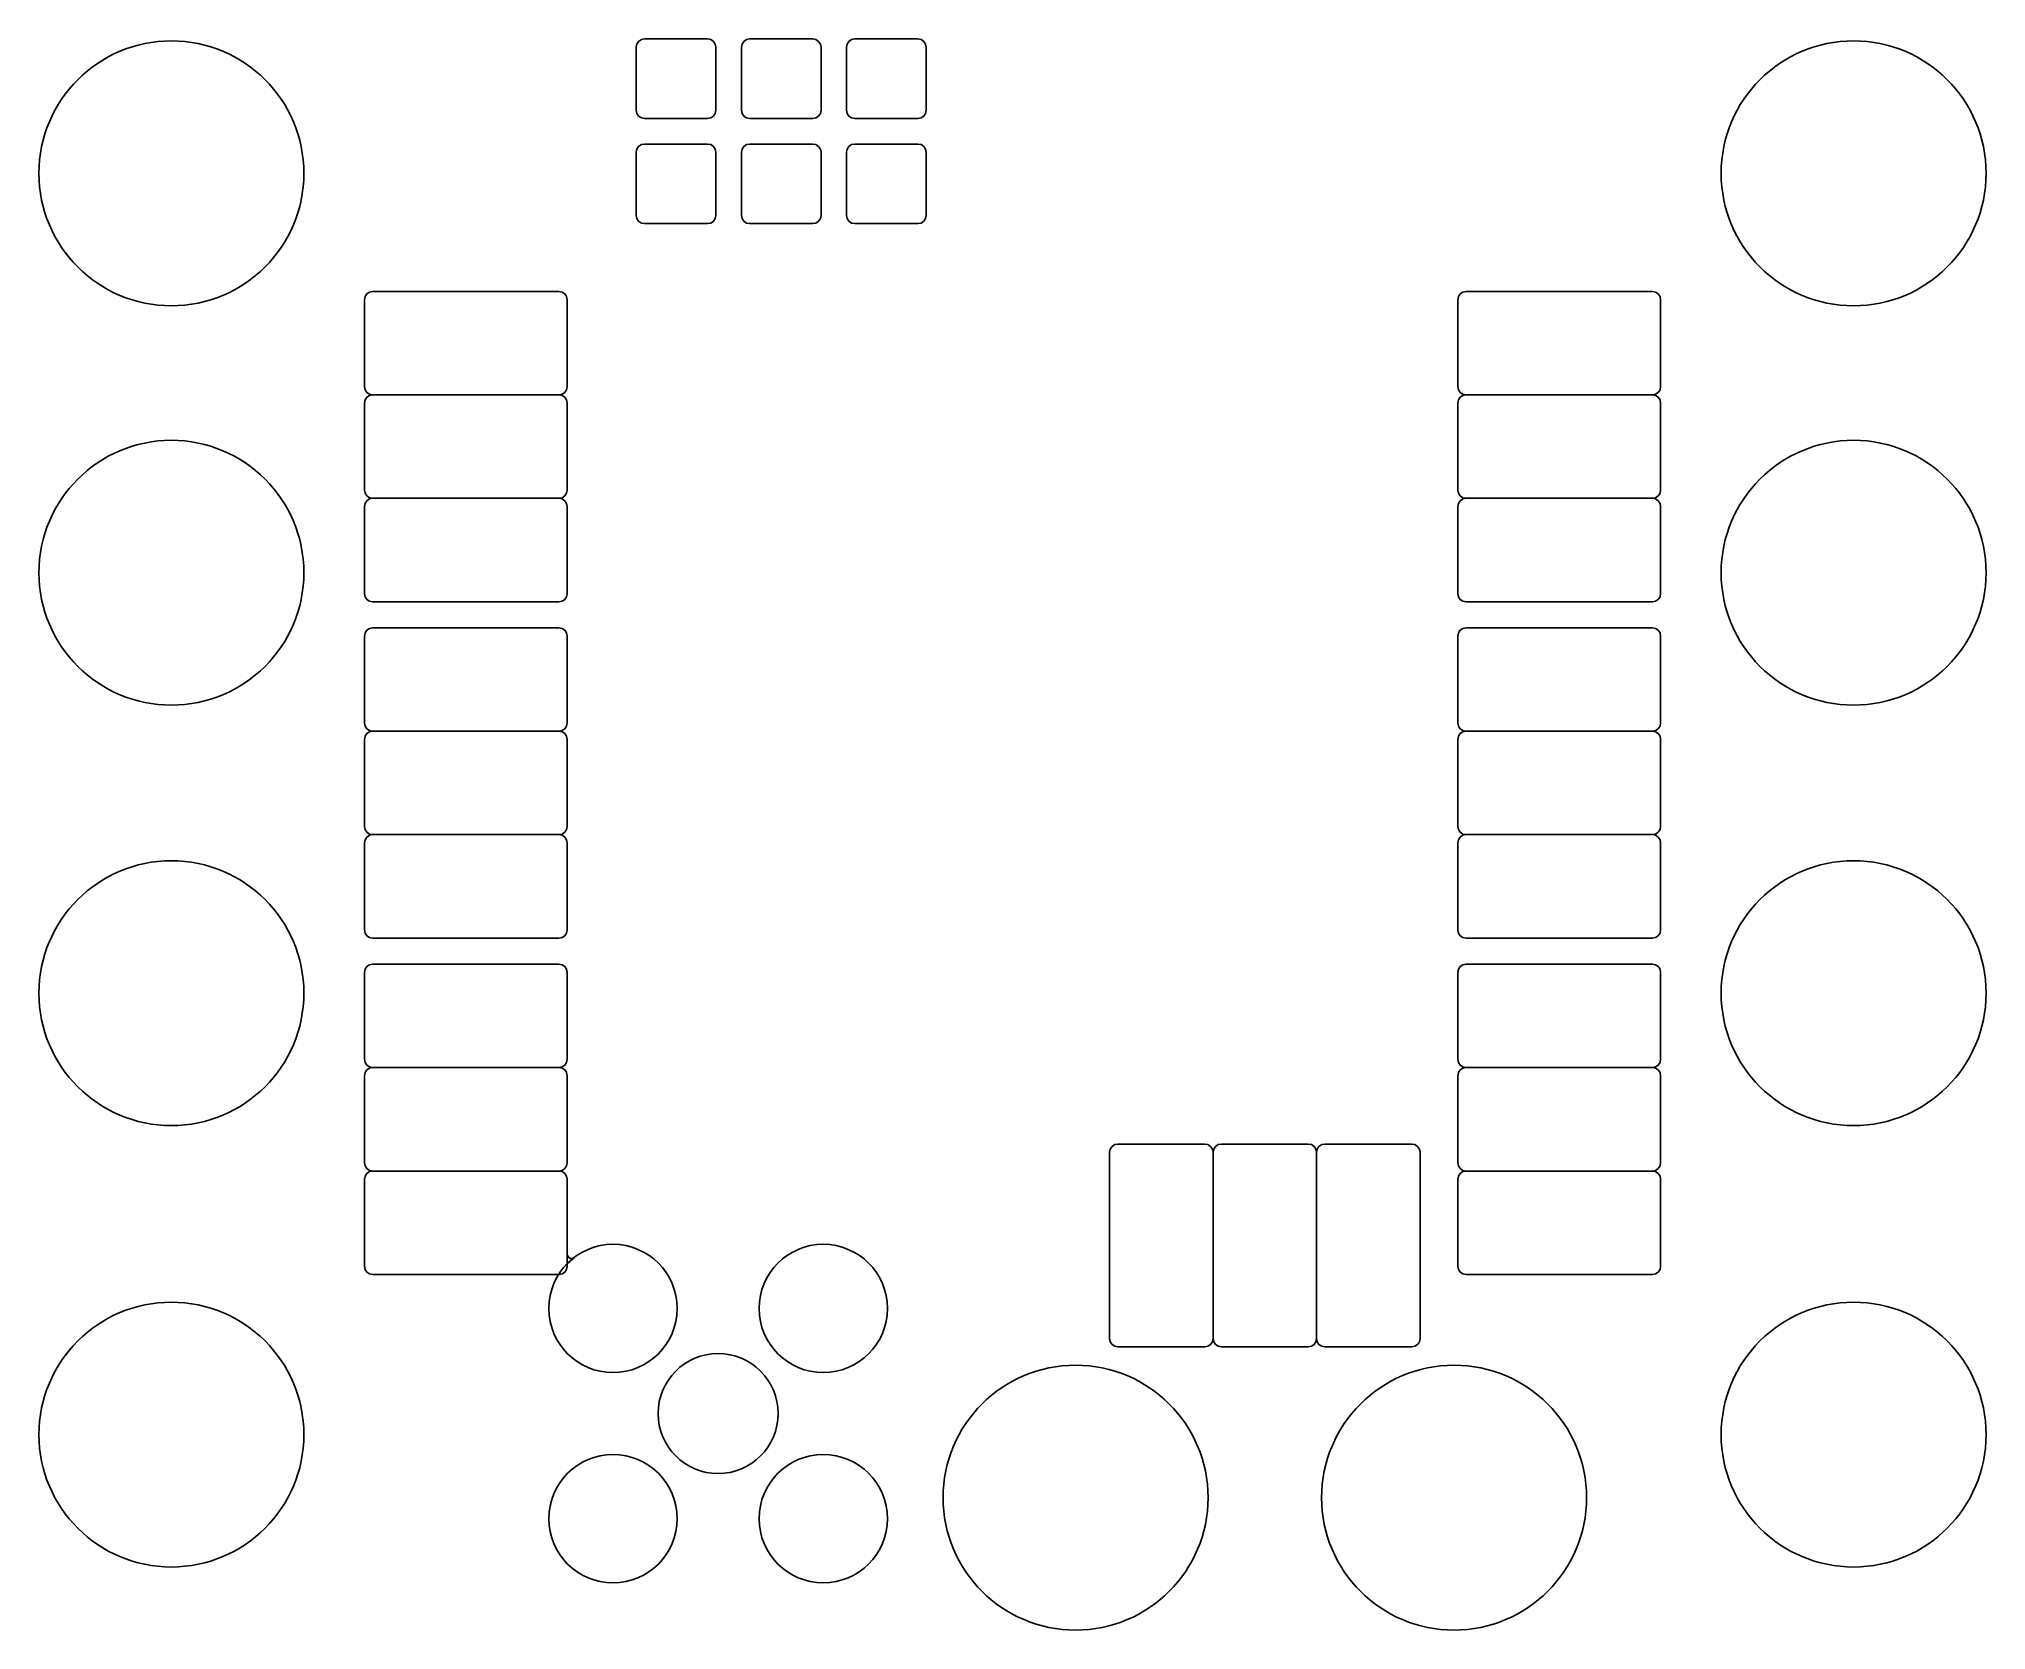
# Model space of a CAD drawing. Extents: x 0.07 to 1.93, y 0.01 to 1.53.
import ezdxf

# ---------------------------------------------------------------- set-up
doc = ezdxf.new("R2010")
doc.units = 0
doc.header["$MEASUREMENT"] = 0
doc.layers.add('BLACK', color=7, linetype='CONTINUOUS')

msp = doc.modelspace()

# ---------------------------------------------------------------- linework, layer by layer
at = {"layer": 'BLACK', "linetype": 'CONTINUOUS'}
for p, q in [((0.642126, 1.52), (0.642725, 1.52301)), ((0.642126, 1.46), (0.642126, 1.52)), ((0.642725, 1.52301), (0.644432, 1.52557)), ((0.644432, 1.52557), (0.646987, 1.52727)), ((0.646987, 1.52727), (0.65, 1.52787)), ((0.65, 1.52787), (0.71, 1.52787)), ((0.71, 1.52787), (0.713013, 1.52727)), ((0.713013, 1.52727), (0.715568, 1.52557)), ((0.715568, 1.52557), (0.717275, 1.52301)), ((0.717275, 1.52301), (0.717874, 1.52)), ((0.717874, 1.52), (0.717874, 1.46)), ((0.742126, 1.52), (0.742725, 1.52301)), ((0.742126, 1.46), (0.742126, 1.52)), ((0.742725, 1.52301), (0.744432, 1.52557)), ((0.744432, 1.52557), (0.746987, 1.52727)), ((0.746987, 1.52727), (0.75, 1.52787)), ((0.75, 1.52787), (0.81, 1.52787)), ((0.81, 1.52787), (0.813013, 1.52727)), ((0.813013, 1.52727), (0.815568, 1.52557)), ((0.815568, 1.52557), (0.817275, 1.52301)), ((0.817275, 1.52301), (0.817874, 1.52)), ((0.817874, 1.52), (0.817874, 1.46)), ((0.842126, 1.52), (0.842725, 1.52301)), ((0.842126, 1.46), (0.842126, 1.52)), ((0.842725, 1.52301), (0.844432, 1.52557)), ((0.844432, 1.52557), (0.846987, 1.52727)), ((0.846987, 1.52727), (0.85, 1.52787)), ((0.85, 1.52787), (0.91, 1.52787)), ((0.91, 1.52787), (0.913013, 1.52727)), ((0.913013, 1.52727), (0.915568, 1.52557)), ((0.915568, 1.52557), (0.917275, 1.52301)), ((0.917275, 1.52301), (0.917874, 1.52)), ((0.917874, 1.52), (0.917874, 1.46)), ((0.642725, 1.45699), (0.642126, 1.46)), ((0.644432, 1.45443), (0.642725, 1.45699)), ((0.646987, 1.45273), (0.644432, 1.45443)), ((0.65, 1.45213), (0.646987, 1.45273)), ((0.71, 1.45213), (0.65, 1.45213)), ((0.713013, 1.45273), (0.71, 1.45213)), ((0.715568, 1.45443), (0.713013, 1.45273)), ((0.717275, 1.45699), (0.715568, 1.45443)), ((0.717874, 1.46), (0.717275, 1.45699)), ((0.742725, 1.45699), (0.742126, 1.46)), ((0.744432, 1.45443), (0.742725, 1.45699)), ((0.746987, 1.45273), (0.744432, 1.45443)), ((0.75, 1.45213), (0.746987, 1.45273)), ((0.81, 1.45213), (0.75, 1.45213)), ((0.813013, 1.45273), (0.81, 1.45213)), ((0.815568, 1.45443), (0.813013, 1.45273)), ((0.817275, 1.45699), (0.815568, 1.45443)), ((0.817874, 1.46), (0.817275, 1.45699)), ((0.842725, 1.45699), (0.842126, 1.46)), ((0.844432, 1.45443), (0.842725, 1.45699)), ((0.846987, 1.45273), (0.844432, 1.45443)), ((0.85, 1.45213), (0.846987, 1.45273)), ((0.91, 1.45213), (0.85, 1.45213)), ((0.913013, 1.45273), (0.91, 1.45213)), ((0.915568, 1.45443), (0.913013, 1.45273)), ((0.917275, 1.45699), (0.915568, 1.45443)), ((0.917874, 1.46), (0.917275, 1.45699)), ((0.644432, 1.42557), (0.646987, 1.42727)), ((0.646987, 1.42727), (0.65, 1.42787)), ((0.65, 1.42787), (0.71, 1.42787)), ((0.71, 1.42787), (0.713013, 1.42727)), ((0.713013, 1.42727), (0.715568, 1.42557)), ((0.744432, 1.42557), (0.746987, 1.42727)), ((0.746987, 1.42727), (0.75, 1.42787)), ((0.75, 1.42787), (0.81, 1.42787)), ((0.81, 1.42787), (0.813013, 1.42727)), ((0.813013, 1.42727), (0.815568, 1.42557)), ((0.844432, 1.42557), (0.846987, 1.42727)), ((0.846987, 1.42727), (0.85, 1.42787)), ((0.85, 1.42787), (0.91, 1.42787)), ((0.91, 1.42787), (0.913013, 1.42727)), ((0.913013, 1.42727), (0.915568, 1.42557)), ((0.642126, 1.42), (0.642725, 1.42301)), ((0.642126, 1.36), (0.642126, 1.42)), ((0.642725, 1.42301), (0.644432, 1.42557)), ((0.715568, 1.42557), (0.717275, 1.42301)), ((0.717275, 1.42301), (0.717874, 1.42)), ((0.717874, 1.42), (0.717874, 1.36)), ((0.742126, 1.42), (0.742725, 1.42301)), ((0.742126, 1.36), (0.742126, 1.42)), ((0.742725, 1.42301), (0.744432, 1.42557)), ((0.815568, 1.42557), (0.817275, 1.42301)), ((0.817275, 1.42301), (0.817874, 1.42)), ((0.817874, 1.42), (0.817874, 1.36)), ((0.842126, 1.42), (0.842725, 1.42301)), ((0.842126, 1.36), (0.842126, 1.42)), ((0.842725, 1.42301), (0.844432, 1.42557)), ((0.915568, 1.42557), (0.917275, 1.42301)), ((0.917275, 1.42301), (0.917874, 1.42)), ((0.917874, 1.42), (0.917874, 1.36)), ((0.642725, 1.35699), (0.642126, 1.36)), ((0.644432, 1.35443), (0.642725, 1.35699)), ((0.646987, 1.35273), (0.644432, 1.35443)), ((0.65, 1.35213), (0.646987, 1.35273)), ((0.71, 1.35213), (0.65, 1.35213)), ((0.713013, 1.35273), (0.71, 1.35213)), ((0.715568, 1.35443), (0.713013, 1.35273)), ((0.717275, 1.35699), (0.715568, 1.35443)), ((0.717874, 1.36), (0.717275, 1.35699)), ((0.742725, 1.35699), (0.742126, 1.36)), ((0.744432, 1.35443), (0.742725, 1.35699)), ((0.746987, 1.35273), (0.744432, 1.35443)), ((0.75, 1.35213), (0.746987, 1.35273)), ((0.81, 1.35213), (0.75, 1.35213)), ((0.813013, 1.35273), (0.81, 1.35213)), ((0.815568, 1.35443), (0.813013, 1.35273)), ((0.817275, 1.35699), (0.815568, 1.35443)), ((0.817874, 1.36), (0.817275, 1.35699)), ((0.842725, 1.35699), (0.842126, 1.36)), ((0.844432, 1.35443), (0.842725, 1.35699)), ((0.846987, 1.35273), (0.844432, 1.35443)), ((0.85, 1.35213), (0.846987, 1.35273)), ((0.91, 1.35213), (0.85, 1.35213)), ((0.913013, 1.35273), (0.91, 1.35213)), ((0.915568, 1.35443), (0.913013, 1.35273)), ((0.917275, 1.35699), (0.915568, 1.35443)), ((0.917874, 1.36), (0.917275, 1.35699)), ((0.383543, 1.27976), (0.384143, 1.28278)), ((0.383543, 1.19709), (0.383543, 1.27976)), ((0.384143, 1.28278), (0.38585, 1.28533)), ((0.38585, 1.28533), (0.388404, 1.28704)), ((0.388404, 1.28704), (0.391417, 1.28764)), ((0.391417, 1.28764), (0.568583, 1.28764)), ((0.568583, 1.28764), (0.571596, 1.28704)), ((0.571596, 1.28704), (0.57415, 1.28533)), ((0.57415, 1.28533), (0.575857, 1.28278)), ((0.575857, 1.28278), (0.576457, 1.27976)), ((0.576457, 1.27976), (0.576457, 1.19709)), ((1.42354, 1.27976), (1.42414, 1.28278)), ((1.42354, 1.19709), (1.42354, 1.27976)), ((1.42414, 1.28278), (1.42585, 1.28533)), ((1.42585, 1.28533), (1.4284, 1.28704)), ((1.4284, 1.28704), (1.43142, 1.28764)), ((1.43142, 1.28764), (1.60858, 1.28764)), ((1.60858, 1.28764), (1.6116, 1.28704)), ((1.6116, 1.28704), (1.61415, 1.28533)), ((1.61415, 1.28533), (1.61586, 1.28278)), ((1.61586, 1.28278), (1.61646, 1.27976)), ((1.61646, 1.27976), (1.61646, 1.19709)), ((0.384143, 1.19407), (0.383543, 1.19709)), ((0.38585, 1.19152), (0.384143, 1.19407)), ((0.384143, 1.18435), (0.38585, 1.18691)), ((0.388404, 1.18981), (0.38585, 1.19152)), ((0.38585, 1.18691), (0.388404, 1.18861)), ((0.391417, 1.18921), (0.388404, 1.18981)), ((0.388404, 1.18861), (0.391417, 1.18921)), ((0.568583, 1.18921), (0.391417, 1.18921)), ((0.391417, 1.18921), (0.568583, 1.18921)), ((0.571596, 1.18981), (0.568583, 1.18921)), ((0.568583, 1.18921), (0.571596, 1.18861)), ((0.57415, 1.19152), (0.571596, 1.18981)), ((0.571596, 1.18861), (0.57415, 1.18691)), ((0.575857, 1.19407), (0.57415, 1.19152)), ((0.57415, 1.18691), (0.575857, 1.18435)), ((0.576457, 1.19709), (0.575857, 1.19407)), ((1.42414, 1.19407), (1.42354, 1.19709)), ((1.42585, 1.19152), (1.42414, 1.19407)), ((1.42414, 1.18435), (1.42585, 1.18691)), ((1.4284, 1.18981), (1.42585, 1.19152)), ((1.42585, 1.18691), (1.4284, 1.18861)), ((1.43142, 1.18921), (1.4284, 1.18981)), ((1.4284, 1.18861), (1.43142, 1.18921)), ((1.60858, 1.18921), (1.43142, 1.18921)), ((1.43142, 1.18921), (1.60858, 1.18921)), ((1.6116, 1.18981), (1.60858, 1.18921)), ((1.60858, 1.18921), (1.6116, 1.18861)), ((1.61415, 1.19152), (1.6116, 1.18981)), ((1.6116, 1.18861), (1.61415, 1.18691)), ((1.61586, 1.19407), (1.61415, 1.19152)), ((1.61415, 1.18691), (1.61586, 1.18435)), ((1.61646, 1.19709), (1.61586, 1.19407)), ((0.383543, 1.18134), (0.384143, 1.18435)), ((0.383543, 1.09866), (0.383543, 1.18134)), ((0.575857, 1.18435), (0.576457, 1.18134)), ((0.576457, 1.18134), (0.576457, 1.09866)), ((1.42354, 1.18134), (1.42414, 1.18435)), ((1.42354, 1.09866), (1.42354, 1.18134)), ((1.61586, 1.18435), (1.61646, 1.18134)), ((1.61646, 1.18134), (1.61646, 1.09866)), ((0.384143, 1.09565), (0.383543, 1.09866)), ((0.38585, 1.09309), (0.384143, 1.09565)), ((0.388404, 1.09139), (0.38585, 1.09309)), ((0.57415, 1.09309), (0.571596, 1.09139)), ((0.575857, 1.09565), (0.57415, 1.09309)), ((0.576457, 1.09866), (0.575857, 1.09565)), ((1.42414, 1.09565), (1.42354, 1.09866)), ((1.42585, 1.09309), (1.42414, 1.09565)), ((1.4284, 1.09139), (1.42585, 1.09309)), ((1.61415, 1.09309), (1.6116, 1.09139)), ((1.61586, 1.09565), (1.61415, 1.09309)), ((1.61646, 1.09866), (1.61586, 1.09565)), ((0.383543, 1.08291), (0.384143, 1.08593)), ((0.383543, 1.00024), (0.383543, 1.08291)), ((0.384143, 1.08593), (0.38585, 1.08848)), ((0.38585, 1.08848), (0.388404, 1.09019)), ((0.391417, 1.09079), (0.388404, 1.09139)), ((0.388404, 1.09019), (0.391417, 1.09079)), ((0.568583, 1.09079), (0.391417, 1.09079)), ((0.391417, 1.09079), (0.568583, 1.09079)), ((0.571596, 1.09139), (0.568583, 1.09079)), ((0.568583, 1.09079), (0.571596, 1.09019)), ((0.571596, 1.09019), (0.57415, 1.08848)), ((0.57415, 1.08848), (0.575857, 1.08593)), ((0.575857, 1.08593), (0.576457, 1.08291)), ((0.576457, 1.08291), (0.576457, 1.00024)), ((1.42354, 1.08291), (1.42414, 1.08593)), ((1.42354, 1.00024), (1.42354, 1.08291)), ((1.42414, 1.08593), (1.42585, 1.08848)), ((1.42585, 1.08848), (1.4284, 1.09019)), ((1.43142, 1.09079), (1.4284, 1.09139)), ((1.4284, 1.09019), (1.43142, 1.09079)), ((1.60858, 1.09079), (1.43142, 1.09079)), ((1.43142, 1.09079), (1.60858, 1.09079)), ((1.6116, 1.09139), (1.60858, 1.09079)), ((1.60858, 1.09079), (1.6116, 1.09019)), ((1.6116, 1.09019), (1.61415, 1.08848)), ((1.61415, 1.08848), (1.61586, 1.08593)), ((1.61586, 1.08593), (1.61646, 1.08291)), ((1.61646, 1.08291), (1.61646, 1.00024)), ((0.384143, 0.997223), (0.383543, 1.00024)), ((0.576457, 1.00024), (0.575857, 0.997223)), ((1.42414, 0.997223), (1.42354, 1.00024)), ((1.61646, 1.00024), (1.61586, 0.997223)), ((0.38585, 0.994668), (0.384143, 0.997223)), ((0.388404, 0.992962), (0.38585, 0.994668)), ((0.391417, 0.992362), (0.388404, 0.992962)), ((0.568583, 0.992362), (0.391417, 0.992362)), ((0.571596, 0.992962), (0.568583, 0.992362)), ((0.57415, 0.994668), (0.571596, 0.992962)), ((0.575857, 0.997223), (0.57415, 0.994668)), ((1.42585, 0.994668), (1.42414, 0.997223)), ((1.4284, 0.992962), (1.42585, 0.994668)), ((1.43142, 0.992362), (1.4284, 0.992962)), ((1.60858, 0.992362), (1.43142, 0.992362)), ((1.6116, 0.992962), (1.60858, 0.992362)), ((1.61415, 0.994668), (1.6116, 0.992962)), ((1.61586, 0.997223), (1.61415, 0.994668)), ((0.384143, 0.962777), (0.38585, 0.965332)), ((0.38585, 0.965332), (0.388404, 0.967038)), ((0.388404, 0.967038), (0.391417, 0.967638)), ((0.391417, 0.967638), (0.568583, 0.967638)), ((0.568583, 0.967638), (0.571596, 0.967038)), ((0.571596, 0.967038), (0.57415, 0.965332)), ((0.57415, 0.965332), (0.575857, 0.962777)), ((1.42414, 0.962777), (1.42585, 0.965332)), ((1.42585, 0.965332), (1.4284, 0.967038)), ((1.4284, 0.967038), (1.43142, 0.967638)), ((1.43142, 0.967638), (1.60858, 0.967638)), ((1.60858, 0.967638), (1.6116, 0.967038)), ((1.6116, 0.967038), (1.61415, 0.965332)), ((1.61415, 0.965332), (1.61586, 0.962777)), ((0.383543, 0.959764), (0.384143, 0.962777)), ((0.383543, 0.877087), (0.383543, 0.959764)), ((0.575857, 0.962777), (0.576457, 0.959764)), ((0.576457, 0.959764), (0.576457, 0.877087)), ((1.42354, 0.959764), (1.42414, 0.962777)), ((1.42354, 0.877087), (1.42354, 0.959764)), ((1.61586, 0.962777), (1.61646, 0.959764)), ((1.61646, 0.959764), (1.61646, 0.877087)), ((0.384143, 0.874073), (0.383543, 0.877087)), ((0.38585, 0.871519), (0.384143, 0.874073)), ((0.388404, 0.869812), (0.38585, 0.871519)), ((0.57415, 0.871519), (0.571596, 0.869812)), ((0.575857, 0.874073), (0.57415, 0.871519)), ((0.576457, 0.877087), (0.575857, 0.874073)), ((1.42414, 0.874073), (1.42354, 0.877087)), ((1.42585, 0.871519), (1.42414, 0.874073)), ((1.4284, 0.869812), (1.42585, 0.871519)), ((1.61415, 0.871519), (1.6116, 0.869812)), ((1.61586, 0.874073), (1.61415, 0.871519)), ((1.61646, 0.877087), (1.61586, 0.874073)), ((0.383543, 0.861339), (0.384143, 0.864352)), ((0.383543, 0.778661), (0.383543, 0.861339)), ((0.384143, 0.864352), (0.38585, 0.866906)), ((0.38585, 0.866906), (0.388404, 0.868613)), ((0.391417, 0.869213), (0.388404, 0.869812)), ((0.388404, 0.868613), (0.391417, 0.869213)), ((0.391417, 0.869213), (0.568583, 0.869213)), ((0.568583, 0.869213), (0.391417, 0.869213)), ((0.571596, 0.869812), (0.568583, 0.869213)), ((0.568583, 0.869213), (0.571596, 0.868613)), ((0.571596, 0.868613), (0.57415, 0.866906)), ((0.57415, 0.866906), (0.575857, 0.864352)), ((0.575857, 0.864352), (0.576457, 0.861339)), ((0.576457, 0.861339), (0.576457, 0.778661)), ((1.42354, 0.861339), (1.42414, 0.864352)), ((1.42354, 0.778661), (1.42354, 0.861339)), ((1.42414, 0.864352), (1.42585, 0.866906)), ((1.42585, 0.866906), (1.4284, 0.868613)), ((1.43142, 0.869213), (1.4284, 0.869812)), ((1.4284, 0.868613), (1.43142, 0.869213)), ((1.60858, 0.869213), (1.43142, 0.869213)), ((1.43142, 0.869213), (1.60858, 0.869213)), ((1.6116, 0.869812), (1.60858, 0.869213)), ((1.60858, 0.869213), (1.6116, 0.868613)), ((1.6116, 0.868613), (1.61415, 0.866906)), ((1.61415, 0.866906), (1.61586, 0.864352)), ((1.61586, 0.864352), (1.61646, 0.861339)), ((1.61646, 0.861339), (1.61646, 0.778661)), ((0.384143, 0.775648), (0.383543, 0.778661)), ((0.576457, 0.778661), (0.575857, 0.775648)), ((1.42414, 0.775648), (1.42354, 0.778661)), ((1.61646, 0.778661), (1.61586, 0.775648)), ((0.383543, 0.762913), (0.384143, 0.765927)), ((0.383543, 0.680236), (0.383543, 0.762913)), ((0.38585, 0.773094), (0.384143, 0.775648)), ((0.384143, 0.765927), (0.38585, 0.768481)), ((0.388404, 0.771387), (0.38585, 0.773094)), ((0.38585, 0.768481), (0.388404, 0.770188)), ((0.391417, 0.770787), (0.388404, 0.771387)), ((0.388404, 0.770188), (0.391417, 0.770787)), ((0.391417, 0.770787), (0.568583, 0.770787)), ((0.568583, 0.770787), (0.391417, 0.770787)), ((0.571596, 0.771387), (0.568583, 0.770787)), ((0.568583, 0.770787), (0.571596, 0.770188)), ((0.57415, 0.773094), (0.571596, 0.771387)), ((0.571596, 0.770188), (0.57415, 0.768481)), ((0.575857, 0.775648), (0.57415, 0.773094)), ((0.57415, 0.768481), (0.575857, 0.765927)), ((0.575857, 0.765927), (0.576457, 0.762913)), ((0.576457, 0.762913), (0.576457, 0.680236)), ((1.42354, 0.762913), (1.42414, 0.765927)), ((1.42354, 0.680236), (1.42354, 0.762913)), ((1.42585, 0.773094), (1.42414, 0.775648)), ((1.42414, 0.765927), (1.42585, 0.768481)), ((1.4284, 0.771387), (1.42585, 0.773094)), ((1.42585, 0.768481), (1.4284, 0.770188)), ((1.43142, 0.770787), (1.4284, 0.771387)), ((1.4284, 0.770188), (1.43142, 0.770787)), ((1.60858, 0.770787), (1.43142, 0.770787)), ((1.43142, 0.770787), (1.60858, 0.770787)), ((1.6116, 0.771387), (1.60858, 0.770787)), ((1.60858, 0.770787), (1.6116, 0.770188)), ((1.61415, 0.773094), (1.6116, 0.771387)), ((1.6116, 0.770188), (1.61415, 0.768481)), ((1.61586, 0.775648), (1.61415, 0.773094)), ((1.61415, 0.768481), (1.61586, 0.765927)), ((1.61586, 0.765927), (1.61646, 0.762913)), ((1.61646, 0.762913), (1.61646, 0.680236)), ((0.384143, 0.677223), (0.383543, 0.680236)), ((0.38585, 0.674668), (0.384143, 0.677223)), ((0.388404, 0.672962), (0.38585, 0.674668)), ((0.391417, 0.672362), (0.388404, 0.672962)), ((0.568583, 0.672362), (0.391417, 0.672362)), ((0.571596, 0.672962), (0.568583, 0.672362)), ((0.57415, 0.674668), (0.571596, 0.672962)), ((0.575857, 0.677223), (0.57415, 0.674668)), ((0.576457, 0.680236), (0.575857, 0.677223)), ((1.42414, 0.677223), (1.42354, 0.680236)), ((1.42585, 0.674668), (1.42414, 0.677223)), ((1.4284, 0.672962), (1.42585, 0.674668)), ((1.43142, 0.672362), (1.4284, 0.672962)), ((1.60858, 0.672362), (1.43142, 0.672362)), ((1.6116, 0.672962), (1.60858, 0.672362)), ((1.61415, 0.674668), (1.6116, 0.672962)), ((1.61586, 0.677223), (1.61415, 0.674668)), ((1.61646, 0.680236), (1.61586, 0.677223)), ((0.383543, 0.639764), (0.384143, 0.642777)), ((0.383543, 0.557087), (0.383543, 0.639764)), ((0.384143, 0.642777), (0.38585, 0.645332)), ((0.38585, 0.645332), (0.388404, 0.647038)), ((0.388404, 0.647038), (0.391417, 0.647638)), ((0.391417, 0.647638), (0.568583, 0.647638)), ((0.568583, 0.647638), (0.571596, 0.647038)), ((0.571596, 0.647038), (0.57415, 0.645332)), ((0.57415, 0.645332), (0.575857, 0.642777)), ((0.575857, 0.642777), (0.576457, 0.639764)), ((0.576457, 0.639764), (0.576457, 0.557087)), ((1.42354, 0.639764), (1.42414, 0.642777)), ((1.42354, 0.557087), (1.42354, 0.639764)), ((1.42414, 0.642777), (1.42585, 0.645332)), ((1.42585, 0.645332), (1.4284, 0.647038)), ((1.4284, 0.647038), (1.43142, 0.647638)), ((1.43142, 0.647638), (1.60858, 0.647638)), ((1.60858, 0.647638), (1.6116, 0.647038)), ((1.6116, 0.647038), (1.61415, 0.645332)), ((1.61415, 0.645332), (1.61586, 0.642777)), ((1.61586, 0.642777), (1.61646, 0.639764)), ((1.61646, 0.639764), (1.61646, 0.557087)), ((0.384143, 0.554073), (0.383543, 0.557087)), ((0.576457, 0.557087), (0.575857, 0.554073)), ((1.42414, 0.554073), (1.42354, 0.557087)), ((1.61646, 0.557087), (1.61586, 0.554073)), ((0.383543, 0.541339), (0.384143, 0.544352)), ((0.383543, 0.458661), (0.383543, 0.541339)), ((0.38585, 0.551519), (0.384143, 0.554073)), ((0.384143, 0.544352), (0.38585, 0.546906)), ((0.388404, 0.549812), (0.38585, 0.551519)), ((0.38585, 0.546906), (0.388404, 0.548613)), ((0.391417, 0.549213), (0.388404, 0.549812)), ((0.388404, 0.548613), (0.391417, 0.549213)), ((0.391417, 0.549213), (0.568583, 0.549213)), ((0.568583, 0.549213), (0.391417, 0.549213)), ((0.571596, 0.549812), (0.568583, 0.549213)), ((0.568583, 0.549213), (0.571596, 0.548613)), ((0.57415, 0.551519), (0.571596, 0.549812)), ((0.571596, 0.548613), (0.57415, 0.546906)), ((0.575857, 0.554073), (0.57415, 0.551519)), ((0.57415, 0.546906), (0.575857, 0.544352)), ((0.575857, 0.544352), (0.576457, 0.541339)), ((0.576457, 0.541339), (0.576457, 0.458661)), ((1.42354, 0.541339), (1.42414, 0.544352)), ((1.42354, 0.458661), (1.42354, 0.541339)), ((1.42585, 0.551519), (1.42414, 0.554073)), ((1.42414, 0.544352), (1.42585, 0.546906)), ((1.4284, 0.549812), (1.42585, 0.551519)), ((1.42585, 0.546906), (1.4284, 0.548613)), ((1.43142, 0.549213), (1.4284, 0.549812)), ((1.4284, 0.548613), (1.43142, 0.549213)), ((1.60858, 0.549213), (1.43142, 0.549213)), ((1.43142, 0.549213), (1.60858, 0.549213)), ((1.6116, 0.549812), (1.60858, 0.549213)), ((1.60858, 0.549213), (1.6116, 0.548613)), ((1.61415, 0.551519), (1.6116, 0.549812)), ((1.6116, 0.548613), (1.61415, 0.546906)), ((1.61586, 0.554073), (1.61415, 0.551519)), ((1.61415, 0.546906), (1.61586, 0.544352)), ((1.61586, 0.544352), (1.61646, 0.541339)), ((1.61646, 0.541339), (1.61646, 0.458661)), ((1.09236, 0.468583), (1.09296, 0.471596)), ((1.09236, 0.291417), (1.09236, 0.468583)), ((1.09296, 0.471596), (1.09467, 0.47415)), ((1.09467, 0.47415), (1.09722, 0.475857)), ((1.09722, 0.475857), (1.10024, 0.476457)), ((1.10024, 0.476457), (1.18291, 0.476457)), ((1.18291, 0.476457), (1.18593, 0.475857)), ((1.18593, 0.475857), (1.18848, 0.47415)), ((1.18848, 0.47415), (1.19019, 0.471596)), ((1.19019, 0.471596), (1.19079, 0.468583)), ((1.19079, 0.468583), (1.19139, 0.471596)), ((1.19079, 0.468583), (1.19079, 0.291417)), ((1.19079, 0.291417), (1.19079, 0.468583)), ((1.19139, 0.471596), (1.19309, 0.47415)), ((1.19309, 0.47415), (1.19565, 0.475857)), ((1.19565, 0.475857), (1.19866, 0.476457)), ((1.19866, 0.476457), (1.28134, 0.476457)), ((1.28134, 0.476457), (1.28435, 0.475857)), ((1.28435, 0.475857), (1.28691, 0.47415)), ((1.28691, 0.47415), (1.28861, 0.471596)), ((1.28861, 0.471596), (1.28921, 0.468583)), ((1.28921, 0.468583), (1.28981, 0.471596)), ((1.28921, 0.468583), (1.28921, 0.291417)), ((1.28921, 0.291417), (1.28921, 0.468583)), ((1.28981, 0.471596), (1.29152, 0.47415)), ((1.29152, 0.47415), (1.29407, 0.475857)), ((1.29407, 0.475857), (1.29709, 0.476457)), ((1.29709, 0.476457), (1.37976, 0.476457)), ((1.37976, 0.476457), (1.38278, 0.475857)), ((1.38278, 0.475857), (1.38533, 0.47415)), ((1.38533, 0.47415), (1.38704, 0.471596)), ((1.38704, 0.471596), (1.38764, 0.468583)), ((1.38764, 0.468583), (1.38764, 0.291417)), ((0.384143, 0.455648), (0.383543, 0.458661)), ((0.383543, 0.442913), (0.384143, 0.445927)), ((0.38585, 0.453094), (0.384143, 0.455648)), ((0.384143, 0.445927), (0.38585, 0.448481)), ((0.388404, 0.451387), (0.38585, 0.453094)), ((0.38585, 0.448481), (0.388404, 0.450188)), ((0.391417, 0.450787), (0.388404, 0.451387)), ((0.388404, 0.450188), (0.391417, 0.450787)), ((0.391417, 0.450787), (0.568583, 0.450787)), ((0.568583, 0.450787), (0.391417, 0.450787)), ((0.571596, 0.451387), (0.568583, 0.450787)), ((0.568583, 0.450787), (0.571596, 0.450188)), ((0.57415, 0.453094), (0.571596, 0.451387)), ((0.571596, 0.450188), (0.57415, 0.448481)), ((0.575857, 0.455648), (0.57415, 0.453094)), ((0.57415, 0.448481), (0.575857, 0.445927)), ((0.576457, 0.458661), (0.575857, 0.455648)), ((0.575857, 0.445927), (0.576457, 0.442913)), ((1.42414, 0.455648), (1.42354, 0.458661)), ((1.42354, 0.442913), (1.42414, 0.445927)), ((1.42585, 0.453094), (1.42414, 0.455648)), ((1.42414, 0.445927), (1.42585, 0.448481)), ((1.4284, 0.451387), (1.42585, 0.453094)), ((1.42585, 0.448481), (1.4284, 0.450188)), ((1.43142, 0.450787), (1.4284, 0.451387)), ((1.4284, 0.450188), (1.43142, 0.450787)), ((1.60858, 0.450787), (1.43142, 0.450787)), ((1.43142, 0.450787), (1.60858, 0.450787)), ((1.6116, 0.451387), (1.60858, 0.450787)), ((1.60858, 0.450787), (1.6116, 0.450188)), ((1.61415, 0.453094), (1.6116, 0.451387)), ((1.6116, 0.450188), (1.61415, 0.448481)), ((1.61586, 0.455648), (1.61415, 0.453094)), ((1.61415, 0.448481), (1.61586, 0.445927)), ((1.61646, 0.458661), (1.61586, 0.455648)), ((1.61586, 0.445927), (1.61646, 0.442913)), ((0.383543, 0.360236), (0.383543, 0.442913)), ((0.576457, 0.442913), (0.576457, 0.360236)), ((1.42354, 0.360236), (1.42354, 0.442913)), ((1.61646, 0.442913), (1.61646, 0.360236)), ((0.576378, 0.371338), (0.576417, 0.371407)), ((0.576378, 0.36269), (0.576378, 0.371338)), ((0.576417, 0.371407), (0.576496, 0.371407)), ((0.576496, 0.371407), (0.576532, 0.371363)), ((0.576532, 0.371363), (0.577276, 0.369073)), ((0.384143, 0.357223), (0.383543, 0.360236)), ((0.38585, 0.354668), (0.384143, 0.357223)), ((0.388404, 0.352962), (0.38585, 0.354668)), ((0.391417, 0.352362), (0.388404, 0.352962)), ((0.568583, 0.352362), (0.391417, 0.352362)), ((0.571596, 0.352962), (0.568583, 0.352362)), ((0.57415, 0.354668), (0.571596, 0.352962)), ((0.575857, 0.357223), (0.57415, 0.354668)), ((0.576457, 0.360236), (0.575857, 0.357223)), ((0.576382, 0.362664), (0.576378, 0.36269)), ((0.576442, 0.362613), (0.576382, 0.362664)), ((0.576517, 0.362639), (0.576442, 0.362613)), ((0.576906, 0.363094), (0.576517, 0.362639)), ((0.582947, 0.368254), (0.576906, 0.363094)), ((0.577276, 0.369073), (0.579203, 0.367673)), ((0.579203, 0.367673), (0.58159, 0.367673)), ((0.58159, 0.367673), (0.582858, 0.368383)), ((0.582858, 0.368383), (0.582937, 0.368382)), ((0.582937, 0.368382), (0.582975, 0.368313)), ((0.582975, 0.368313), (0.582947, 0.368254)), ((1.42414, 0.357223), (1.42354, 0.360236)), ((1.42585, 0.354668), (1.42414, 0.357223)), ((1.4284, 0.352962), (1.42585, 0.354668)), ((1.43142, 0.352362), (1.4284, 0.352962)), ((1.60858, 0.352362), (1.43142, 0.352362)), ((1.6116, 0.352962), (1.60858, 0.352362)), ((1.61415, 0.354668), (1.6116, 0.352962)), ((1.61586, 0.357223), (1.61415, 0.354668)), ((1.61646, 0.360236), (1.61586, 0.357223)), ((1.09296, 0.288404), (1.09236, 0.291417)), ((1.09467, 0.28585), (1.09296, 0.288404)), ((1.09722, 0.284143), (1.09467, 0.28585)), ((1.10024, 0.283543), (1.09722, 0.284143)), ((1.18291, 0.283543), (1.10024, 0.283543)), ((1.18593, 0.284143), (1.18291, 0.283543)), ((1.18848, 0.28585), (1.18593, 0.284143)), ((1.19019, 0.288404), (1.18848, 0.28585)), ((1.19079, 0.291417), (1.19019, 0.288404)), ((1.19139, 0.288404), (1.19079, 0.291417)), ((1.19309, 0.28585), (1.19139, 0.288404)), ((1.19565, 0.284143), (1.19309, 0.28585)), ((1.19866, 0.283543), (1.19565, 0.284143)), ((1.28134, 0.283543), (1.19866, 0.283543)), ((1.28435, 0.284143), (1.28134, 0.283543)), ((1.28691, 0.28585), (1.28435, 0.284143)), ((1.28861, 0.288404), (1.28691, 0.28585)), ((1.28921, 0.291417), (1.28861, 0.288404)), ((1.28981, 0.288404), (1.28921, 0.291417)), ((1.29152, 0.28585), (1.28981, 0.288404)), ((1.29407, 0.284143), (1.29152, 0.28585)), ((1.29709, 0.283543), (1.29407, 0.284143)), ((1.37976, 0.283543), (1.29709, 0.283543)), ((1.38278, 0.284143), (1.37976, 0.283543)), ((1.38533, 0.28585), (1.38278, 0.284143)), ((1.38704, 0.288404), (1.38533, 0.28585)), ((1.38764, 0.291417), (1.38704, 0.288404))]:
    msp.add_line(p, q, dxfattribs=at)
at = {"layer": 'BLACK'}
for centre, radius in [((0.2, 1.4), 0.125984), ((1.8, 1.4), 0.125984), ((0.2, 1.02), 0.125984), ((1.8, 1.02), 0.125984), ((0.2, 0.62), 0.125984), ((1.8, 0.62), 0.125984), ((0.62, 0.32), 0.061024), ((0.82, 0.32), 0.061024), ((0.2, 0.2), 0.125984), ((1.8, 0.2), 0.125984), ((0.72, 0.22), 0.057087), ((1.06, 0.14), 0.125984), ((1.42, 0.14), 0.125984), ((0.62, 0.12), 0.061024), ((0.82, 0.12), 0.061024)]:
    msp.add_circle(centre, radius, dxfattribs=at)

doc.saveas('drawing.dxf')
